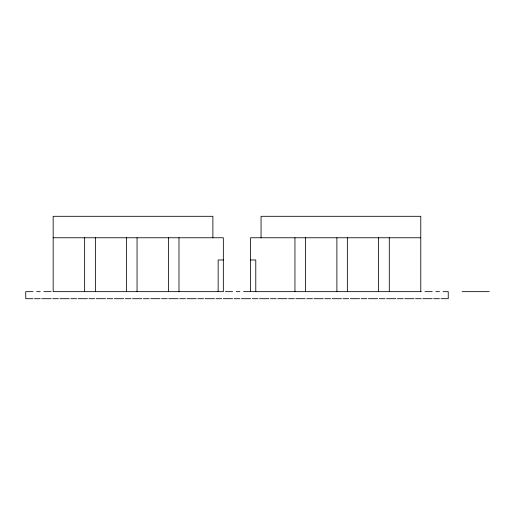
<?xml version="1.0" encoding="UTF-8"?>
<svg xmlns="http://www.w3.org/2000/svg" width="515" height="515" viewBox="0 0 515 515"><rect width="100%" height="100%" fill="white"/><g stroke="black" fill="none" stroke-linecap="round" stroke-linejoin="round"><path stroke-width="0.77" d="M53.167 237.763L223.343 237.763L223.343 291.651L53.167 291.651L53.167 216.306L212.882 216.306L212.882 237.763M420.774 237.763L250.593 237.763L250.593 291.651M223.343 259.966L218.154 259.966L218.154 291.651M250.593 259.966L255.781 259.966L255.781 291.651M33.012 291.651L25.75 291.651L25.75 298.694L33.012 298.694M36.636 291.651L40.267 291.651M43.897 291.651L51.152 291.651M225.358 291.651L232.613 291.651M236.243 291.651L239.874 291.651M243.498 291.651L421.328 291.651M424.959 291.651L432.22 291.651M435.844 291.651L439.475 291.651M443.106 291.651L448.237 291.651L448.237 298.694L440.975 298.694M462.09 291.651L489.25 291.651M34.505 298.694L40.267 298.694M41.767 298.694L51.152 298.694M52.652 298.694L58.414 298.694M59.914 298.694L69.3 298.694M70.8 298.694L76.561 298.694M78.061 298.694L87.447 298.694M88.947 298.694L94.702 298.694M96.202 298.694L105.594 298.694M107.094 298.694L112.849 298.694M114.349 298.694L123.735 298.694M125.235 298.694L130.997 298.694M132.497 298.694L141.883 298.694M143.382 298.694L149.144 298.694M150.644 298.694L160.03 298.694M161.53 298.694L167.285 298.694M168.785 298.694L178.177 298.694M179.677 298.694L185.432 298.694M186.932 298.694L196.318 298.694M197.818 298.694L203.58 298.694M205.079 298.694L214.465 298.694M215.965 298.694L221.727 298.694M223.227 298.694L232.613 298.694M234.113 298.694L239.874 298.694M241.368 298.694L250.76 298.694M252.26 298.694L258.015 298.694M259.515 298.694L268.907 298.694M270.407 298.694L276.162 298.694M277.662 298.694L287.048 298.694M288.548 298.694L294.31 298.694M295.81 298.694L305.195 298.694M306.695 298.694L312.457 298.694M313.957 298.694L323.343 298.694M324.843 298.694L330.598 298.694M332.098 298.694L341.49 298.694M342.99 298.694L348.745 298.694M350.245 298.694L359.631 298.694M361.131 298.694L366.892 298.694M368.392 298.694L377.778 298.694M379.278 298.694L385.04 298.694M386.54 298.694L395.926 298.694M397.426 298.694L403.187 298.694M404.681 298.694L414.073 298.694M415.573 298.694L421.328 298.694M422.828 298.694L432.22 298.694M433.714 298.694L439.475 298.694M420.774 291.651L420.774 216.306L261.06 216.306L261.06 237.763M389.295 237.763L389.295 291.651M378.564 237.763L378.564 291.651M347.355 237.763L347.355 291.651M336.894 237.763L336.894 291.651M305.504 237.763L305.504 291.651M294.947 237.763L294.947 291.651M178.988 237.763L178.988 291.651M168.437 237.763L168.437 291.651M137.048 237.763L137.048 291.651M126.581 237.763L126.581 291.651M95.372 237.763L95.372 291.651M84.64 237.763L84.64 291.651"/></g></svg>
